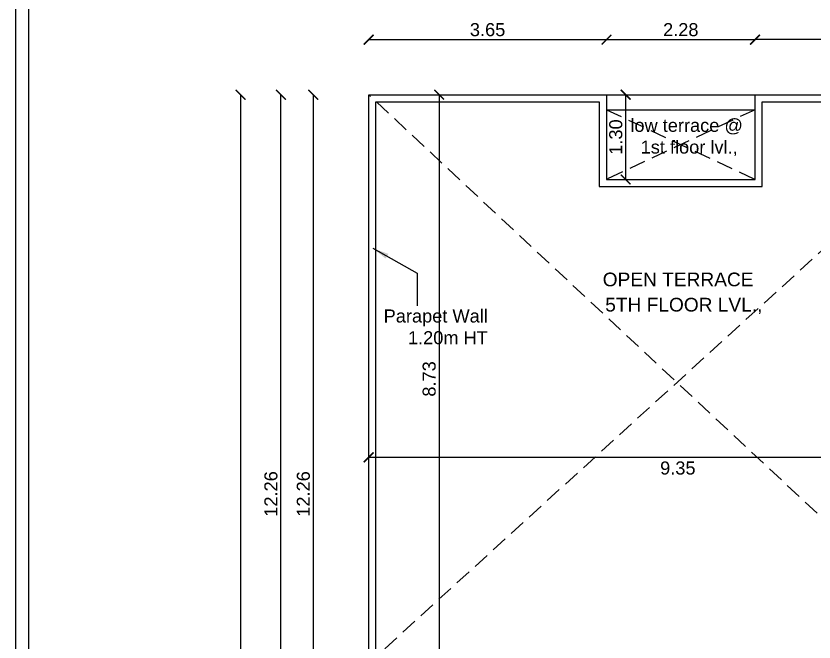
# Model space of a CAD drawing. Header units: metres. Extents: x 2130 to 3135, y 5414 to 5819.
# Drawn here: x 2903.75 to 2916, y 5640.87 to 5650.48 of the extents above; entities that cross this region are included whole.
import ezdxf
from ezdxf.enums import TextEntityAlignment as Align

# ---------------------------------------------------------------- set-up
doc = ezdxf.new("R2010")
doc.units = ezdxf.units.M
doc.header["$MEASUREMENT"] = 0
doc.header["$PDMODE"] = 34
doc.linetypes.add('HIDDEN', pattern=[0.375, 0.25, -0.125])
doc.layers.get('0').update_dxf_attribs({"lineweight": 18})
doc.layers.get('Defpoints').update_dxf_attribs({"lineweight": 18})
for name, color, linetype in [('DIM', 8, 'Continuous'), ('TITLE', 7, 'Continuous'), ('WALL', 2, 'Continuous')]:
    doc.layers.add(name, color=color, linetype=linetype)
doc.layers.add('text', color=7, linetype='Continuous', lineweight=25)
doc.styles.add('A1', font='arial.ttf')
doc.styles.add('R1', font='arial.ttf')
doc.dimstyles.new('DIM-CMDA', dxfattribs={"dimtxt": 0.2, "dimasz": 0.15, "dimexe": 0.05, "dimexo": 0.0625, "dimgap": 0.05, "dimtad": 1, "dimzin": 1, "dimdsep": 46, "dimtxsty": 'R1', "dimblk": 'ARCHTICK', "dimcen": 0.09, "dimse1": 1, "dimse2": 1, "dimclrd": 8, "dimclre": 8, "dimadec": 0, "dimazin": 0, "dimtm": 1e-09, "dimtfac": 1, "dimtofl": 0, "dimtmove": 2, "dimatfit": 3, "dimfxl": 0, "dimtolj": 1, "dimtzin": 0, "dimlwd": -1, "dimlwe": -1, "dimarcsym": 0})

# ---------------------------------------------------------------- blocks, each defined once
blk = doc.blocks.new('_ArchTick')
at = {"color": 0, "linetype": 'ByBlock', "const_width": 0.15}
blk.add_lwpolyline([(-0.5, -0.5), (0.5, 0.5)], dxfattribs=at)
blk = doc.blocks.new('*D85')
at = {"layer": 'Defpoints', "color": 0}
for p in [(2904.263, 5649.267), (2907.201, 5649.267), (2904.359, 5613.287)]:
    blk.add_point(p, dxfattribs=at)
at = {"layer": 'DIM', "color": 8}
blk.add_line((2907.201, 5613.287), (2907.201, 5649.267), dxfattribs=at)
at = {"layer": 'DIM', "color": 8, "xscale": 0.15, "yscale": 0.15, "zscale": 0.15}
for p, rotation in [((2907.201, 5649.267), 90), ((2907.201, 5613.287), 270)]:
    blk.add_blockref('_ArchTick', p, dxfattribs=dict(at, rotation=rotation))
at = {"layer": 'DIM', "color": 2, "insert": (2907.039, 5631.277), "char_height": 0.22, "attachment_point": 5, "rotation": 90, "style": 'R1'}
blk.add_mtext('\\A1;35.98', dxfattribs=at)
blk = doc.blocks.new('*D274')
at = {"layer": 'Defpoints', "color": 0}
for p in [(2912.816, 5650.112), (2912.816, 5649.267), (2909.166, 5648.394)]:
    blk.add_point(p, dxfattribs=at)
at = {"layer": 'DIM', "color": 8}
blk.add_line((2909.166, 5650.112), (2912.816, 5650.112), dxfattribs=at)
at = {"layer": 'DIM', "color": 8, "xscale": 0.15, "yscale": 0.15, "zscale": 0.15, "rotation": 180}
blk.add_blockref('_ArchTick', (2909.166, 5650.112), dxfattribs=at)
at = {"layer": 'DIM', "color": 8, "xscale": 0.15, "yscale": 0.15, "zscale": 0.15}
blk.add_blockref('_ArchTick', (2912.816, 5650.112), dxfattribs=at)
at = {"layer": 'DIM', "color": 0, "insert": (2910.991, 5650.264), "char_height": 0.2, "attachment_point": 5, "style": 'R1'}
blk.add_mtext('\\A1;3.65', dxfattribs=at)
blk = doc.blocks.new('*D275')
at = {"layer": 'Defpoints', "color": 0}
for p in [(2915.096, 5650.112), (2915.096, 5648.765), (2912.816, 5648.617)]:
    blk.add_point(p, dxfattribs=at)
at = {"layer": 'DIM', "color": 8}
blk.add_line((2912.816, 5650.112), (2915.096, 5650.112), dxfattribs=at)
at = {"layer": 'DIM', "color": 8, "xscale": 0.15, "yscale": 0.15, "zscale": 0.15, "rotation": 180}
blk.add_blockref('_ArchTick', (2912.816, 5650.112), dxfattribs=at)
at = {"layer": 'DIM', "color": 8, "xscale": 0.15, "yscale": 0.15, "zscale": 0.15}
blk.add_blockref('_ArchTick', (2915.096, 5650.112), dxfattribs=at)
at = {"layer": 'DIM', "color": 0, "insert": (2913.956, 5650.264), "char_height": 0.2, "attachment_point": 5, "style": 'R1'}
blk.add_mtext('\\A1;2.28', dxfattribs=at)
blk = doc.blocks.new('*D276')
at = {"layer": 'Defpoints', "color": 0}
for p in [(2915.096, 5650.112), (2915.096, 5649.267), (2918.746, 5648.658)]:
    blk.add_point(p, dxfattribs=at)
at = {"layer": 'DIM', "color": 8}
blk.add_line((2918.746, 5650.112), (2915.096, 5650.112), dxfattribs=at)
at = {"layer": 'DIM', "color": 8, "xscale": 0.15, "yscale": 0.15, "zscale": 0.15, "rotation": 180}
blk.add_blockref('_ArchTick', (2915.096, 5650.112), dxfattribs=at)
at = {"layer": 'DIM', "color": 8, "xscale": 0.15, "yscale": 0.15, "zscale": 0.15}
blk.add_blockref('_ArchTick', (2918.746, 5650.112), dxfattribs=at)
at = {"layer": 'DIM', "color": 0, "insert": (2916.921, 5650.264), "char_height": 0.2, "attachment_point": 5, "style": 'R1'}
blk.add_mtext('\\A1;3.65', dxfattribs=at)
blk = doc.blocks.new('*D285')
at = {"layer": 'Defpoints', "color": 0}
for p in [(2918.746, 5650.802), (2909.166, 5649.267), (2918.746, 5648.658)]:
    blk.add_point(p, dxfattribs=at)
at = {"layer": 'DIM', "color": 8}
blk.add_line((2909.166, 5650.802), (2918.746, 5650.802), dxfattribs=at)
at = {"layer": 'DIM', "color": 8, "xscale": 0.15, "yscale": 0.15, "zscale": 0.15, "rotation": 180}
blk.add_blockref('_ArchTick', (2909.166, 5650.802), dxfattribs=at)
at = {"layer": 'DIM', "color": 8, "xscale": 0.15, "yscale": 0.15, "zscale": 0.15}
blk.add_blockref('_ArchTick', (2918.746, 5650.802), dxfattribs=at)
at = {"layer": 'DIM', "color": 4, "insert": (2913.956, 5650.954), "char_height": 0.2, "attachment_point": 5, "style": 'R1'}
blk.add_mtext('\\A1;9.58', dxfattribs=at)
blk = doc.blocks.new('*D290')
at = {"layer": 'Defpoints', "color": 0}
for p in [(2909.166, 5651.398), (2909.166, 5648.134), (2931.966, 5647.863)]:
    blk.add_point(p, dxfattribs=at)
at = {"layer": 'DIM', "color": 8}
blk.add_line((2931.966, 5651.398), (2909.166, 5651.398), dxfattribs=at)
at = {"layer": 'DIM', "color": 8, "xscale": 0.15, "yscale": 0.15, "zscale": 0.15, "rotation": 180}
blk.add_blockref('_ArchTick', (2909.166, 5651.398), dxfattribs=at)
at = {"layer": 'DIM', "color": 8, "xscale": 0.15, "yscale": 0.15, "zscale": 0.15}
blk.add_blockref('_ArchTick', (2931.966, 5651.398), dxfattribs=at)
at = {"layer": 'DIM', "color": 2, "insert": (2920.566, 5651.56), "char_height": 0.22, "attachment_point": 5, "style": 'R1'}
blk.add_mtext('\\A1;22.80', dxfattribs=at)
blk = doc.blocks.new('*D291')
at = {"layer": 'Defpoints', "color": 0}
for p in [(2909.89, 5649.267), (2908.316, 5637.012), (2910.131, 5637.012)]:
    blk.add_point(p, dxfattribs=at)
at = {"layer": 'DIM', "color": 8}
blk.add_line((2908.316, 5649.267), (2908.316, 5637.012), dxfattribs=at)
at = {"layer": 'DIM', "color": 8, "xscale": 0.15, "yscale": 0.15, "zscale": 0.15}
for p, rotation in [((2908.316, 5649.267), 90), ((2908.316, 5637.012), 270)]:
    blk.add_blockref('_ArchTick', p, dxfattribs=dict(at, rotation=rotation))
at = {"layer": 'DIM', "color": 0, "insert": (2908.164, 5643.14), "char_height": 0.2, "attachment_point": 5, "rotation": 90, "style": 'R1'}
blk.add_mtext('\\A1;12.26', dxfattribs=at)
blk = doc.blocks.new('*D135')
at = {"layer": 'Defpoints', "color": 0}
for p in [(2912.978, 5649.267), (2913.111, 5649.267), (2912.978, 5647.967)]:
    blk.add_point(p, dxfattribs=at)
at = {"layer": 'DIM', "color": 8}
blk.add_line((2913.111, 5647.967), (2913.111, 5649.267), dxfattribs=at)
at = {"layer": 'DIM', "color": 8, "xscale": 0.15, "yscale": 0.15, "zscale": 0.15}
for p, rotation in [((2913.111, 5649.267), 90), ((2913.111, 5647.967), 270)]:
    blk.add_blockref('_ArchTick', p, dxfattribs=dict(at, rotation=rotation))
at = {"layer": 'DIM', "color": 0, "insert": (2912.959, 5648.617), "char_height": 0.2, "attachment_point": 5, "rotation": 90, "style": 'R1'}
blk.add_mtext('\\A1;1.30', dxfattribs=at)
blk = doc.blocks.new('*D136')
at = {"layer": 'Defpoints', "color": 0}
for p in [(2909.166, 5643.889), (2918.516, 5643.703), (2918.516, 5642.166)]:
    blk.add_point(p, dxfattribs=at)
at = {"layer": 'DIM', "color": 8}
blk.add_line((2909.166, 5643.703), (2918.516, 5643.703), dxfattribs=at)
at = {"layer": 'DIM', "color": 8, "xscale": 0.15, "yscale": 0.15, "zscale": 0.15, "rotation": 180}
blk.add_blockref('_ArchTick', (2909.166, 5643.703), dxfattribs=at)
at = {"layer": 'DIM', "color": 8, "xscale": 0.15, "yscale": 0.15, "zscale": 0.15}
blk.add_blockref('_ArchTick', (2918.516, 5643.703), dxfattribs=at)
at = {"layer": 'DIM', "color": 0, "insert": (2913.911, 5643.537), "char_height": 0.2, "attachment_point": 5, "style": 'R1'}
blk.add_mtext('\\A1;9.35', dxfattribs=at)
blk = doc.blocks.new('*D137')
at = {"layer": 'Defpoints', "color": 0}
for p in [(2912.317, 5649.267), (2910.247, 5640.542), (2912.808, 5640.542)]:
    blk.add_point(p, dxfattribs=at)
at = {"layer": 'DIM', "color": 8}
blk.add_line((2910.247, 5649.267), (2910.247, 5640.542), dxfattribs=at)
at = {"layer": 'DIM', "color": 8, "xscale": 0.15, "yscale": 0.15, "zscale": 0.15}
for p, rotation in [((2910.247, 5649.267), 90), ((2910.247, 5640.542), 270)]:
    blk.add_blockref('_ArchTick', p, dxfattribs=dict(at, rotation=rotation))
at = {"layer": 'DIM', "color": 0, "insert": (2910.095, 5644.905), "char_height": 0.2, "attachment_point": 5, "rotation": 90, "style": 'R1'}
blk.add_mtext('\\A1;8.73', dxfattribs=at)
blk = doc.blocks.new('*D397')
at = {"layer": 'Defpoints', "color": 0}
for p in [(2907.818, 5649.267), (2910.131, 5649.267), (2910.131, 5637.012)]:
    blk.add_point(p, dxfattribs=at)
at = {"layer": 'DIM', "color": 8}
blk.add_line((2907.818, 5637.012), (2907.818, 5649.267), dxfattribs=at)
at = {"layer": 'DIM', "color": 8, "xscale": 0.15, "yscale": 0.15, "zscale": 0.15}
for p, rotation in [((2907.818, 5649.267), 90), ((2907.818, 5637.012), 270)]:
    blk.add_blockref('_ArchTick', p, dxfattribs=dict(at, rotation=rotation))
at = {"layer": 'DIM', "color": 4, "insert": (2907.666, 5643.14), "char_height": 0.2, "attachment_point": 5, "rotation": 90, "style": 'R1'}
blk.add_mtext('\\A1;12.26', dxfattribs=at)

msp = doc.modelspace()

# ---------------------------------------------------------------- linework, layer by layer
at = {"layer": 'TITLE', "color": 7}
for points in [[(2903.752, 5663.556), (2991.752, 5663.556), (2991.752, 5599.975), (2903.752, 5599.975)], [(2903.952, 5663.356), (2991.552, 5663.356), (2991.552, 5600.175), (2903.952, 5600.175)]]:
    msp.add_lwpolyline(points, close=True, dxfattribs=at)
at = {"layer": 'WALL', "color": 8, "linetype": 'HIDDEN'}
for p, q in [((2918.516, 5640.542), (2909.166, 5649.267)), ((2918.746, 5649.267), (2909.166, 5640.542)), ((2915.096, 5649.037), (2912.816, 5647.967)), ((2912.816, 5649.037), (2915.096, 5647.967))]:
    msp.add_line(p, q, dxfattribs=at)
at = {"layer": 'WALL', "color": 8, "linetype": 'Continuous'}
for p, q in [((2912.816, 5649.267), (2915.096, 5649.267)), ((2912.816, 5649.037), (2915.096, 5649.037))]:
    msp.add_line(p, q, dxfattribs=at)
at = {"layer": 'WALL', "color": 1}
for points in [[(2909.166, 5637.012), (2909.166, 5649.267), (2912.816, 5649.267), (2912.816, 5647.967), (2915.096, 5647.967), (2915.096, 5649.267), (2918.746, 5649.267), (2918.746, 5644.597)], [(2909.276, 5637.012), (2909.276, 5649.157), (2912.706, 5649.157), (2912.706, 5647.857), (2915.206, 5647.857), (2915.206, 5649.157), (2918.636, 5649.157), (2918.636, 5644.597)]]:
    msp.add_lwpolyline(points, dxfattribs=at)

# ---------------------------------------------------------------- texts
at = {"layer": 'text', "style": 'A1'}
msp.add_text('OPEN TERRACE', height=0.21, dxfattribs=at).set_placement((2912.758, 5646.327))
msp.add_text('5TH FLOOR LVL.,', height=0.21, dxfattribs=at).set_placement((2914.003, 5646.045), align=Align.MIDDLE_CENTER)
at = {"layer": 'text', "char_height": 0.2, "style": 'A1'}
for s, insert, width, attachment_point in [('low terrace @  1st floor lvl.,', (2914.085, 5648.897), 2.21841, 2), ('Parapet Wall 1.20m HT', (2910.995, 5645.435), 1.59945, 9)]:
    msp.add_mtext(s, dxfattribs=dict(at, insert=insert, width=width, attachment_point=attachment_point))

# ---------------------------------------------------------------- dimensions: what is measured, and where the dimension line sits
at = {"layer": 'DIM', "color": 7}
for base, p1, p2, override, picture, middle in [((2909.166, 5651.398), (2931.966, 5647.863), (2909.166, 5648.134), {"dimtxt": 0.22, "dimpost": '\\X', "dimclrt": 2}, '*D290', (2920.566, 5651.56)), ((2918.746, 5650.802), (2909.166, 5649.267), (2918.746, 5648.658), {"dimpost": '\\X', "dimclrt": 4}, '*D285', (2913.956, 5650.954)), ((2912.816, 5650.112), (2909.166, 5648.394), (2912.816, 5649.267), {"dimpost": '\\X'}, '*D274', (2910.991, 5650.264)), ((2915.096, 5650.112), (2912.816, 5648.617), (2915.096, 5648.765), {"dimpost": '\\X'}, '*D275', (2913.956, 5650.264)), ((2915.096, 5650.112), (2918.746, 5648.658), (2915.096, 5649.267), {"dimpost": '\\X'}, '*D276', (2916.921, 5650.264))]:
    dim = msp.add_linear_dim(base=base, p1=p1, p2=p2, dimstyle='DIM-CMDA', override=override, dxfattribs=at)
    dim.commit()
    dim.dimension.update_dxf_attribs({"geometry": picture, "text_midpoint": middle})
for base, p1, p2, override, picture, middle in [((2907.201, 5649.267), (2904.359, 5613.287), (2904.263, 5649.267), {"dimtxt": 0.22, "dimpost": '\\X', "dimclrt": 2}, '*D85', (2907.039, 5631.277)), ((2907.818254763, 5649.267470721), (2910.131283552, 5637.012470721), (2910.131283552, 5649.267470721), {"dimpost": '\\X', "dimclrt": 4}, '*D397', (2907.666140165, 5643.139970721)), ((2908.315977386, 5637.012470721), (2909.890236674, 5649.267470721), (2910.131283552, 5637.012470721), {"dimpost": '\\X'}, '*D291', (2908.163862789, 5643.139970721)), ((2910.247159048, 5640.542470721), (2912.316643681, 5649.267470721), (2912.808289281, 5640.542470721), {"dimpost": '\\X'}, '*D137', (2910.094976238, 5644.904970721)), ((2913.111, 5649.267), (2912.978, 5647.967), (2912.978, 5649.267), {"dimpost": '\\X'}, '*D135', (2912.959, 5648.617))]:
    dim = msp.add_linear_dim(base=base, p1=p1, p2=p2, angle=90, dimstyle='DIM-CMDA', override=override, dxfattribs=at)
    dim.commit()
    dim.dimension.update_dxf_attribs({"geometry": picture, "text_midpoint": middle})
dim = msp.add_linear_dim(base=(2918.516, 5643.703), p1=(2909.166, 5643.889), p2=(2918.516, 5642.166), dimstyle='DIM-CMDA', override={"dimpost": '\\X'}, dxfattribs=at)
dim.commit()
dim.dimension.update_dxf_attribs({"geometry": '*D136', "text_midpoint": (2913.911, 5643.537), "dimtype": 160})

# ---------------------------------------------------------------- leaders
at = {"layer": 'text'}
msp.add_leader([(2909.23, 5646.911), (2909.908, 5646.529), (2909.908, 5646.028)], dimstyle='DIM-CMDA', override={"dimasz": 0.25, "dimtad": 0, "dimclrd": 7, "dimfxl": 0.1875, "dimfxlon": 1, "dimarcsym": 1}, dxfattribs=at)

doc.saveas('drawing.dxf')
